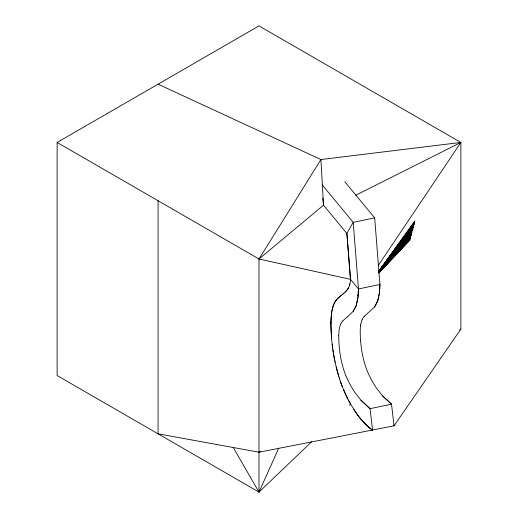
<?xml version="1.0" encoding="UTF-8"?>
<svg xmlns="http://www.w3.org/2000/svg" width="518" height="518" viewBox="0 0 518 518"><rect width="100%" height="100%" fill="white"/><g stroke="black" fill="none" stroke-linecap="round" stroke-linejoin="round"><path stroke-width="0.78" d="M335.191 362.496L334.906 361.143A51.716 14.446 78.1 0 1 334.091 356.986L333.592 354.176A55.361 15.462 78.1 0 1 332.88 349.631L332.161 344.069A66.602 18.596 78.1 0 1 331.617 338.701L330.97 326.813A64.258 17.942 78.1 0 1 330.944 323.536L330.95 323.251M330.95 323.394L330.957 322.429M330.95 323.038L330.97 322.028M338.759 335.761L338.759 336.37A46.452 12.969 78.1 0 0 339.122 345.221L339.653 350.628A37.723 10.535 78.1 0 0 339.925 352.713L340.242 354.875A29.746 8.307 78.1 0 0 341.498 361.467L342.029 363.694A31.041 8.67 78.1 0 0 343.699 369.593L344.47 371.963A26.638 7.44 78.1 0 0 345.389 374.482L346.516 377.208A42.605 11.901 78.1 0 0 347.351 379.046L349.261 382.893A95.28 26.606 78.1 0 0 352.266 388.319L353.975 391.109A85.062 23.757 78.1 0 0 354.798 392.372L361.014 400.278M379.934 284.641L374.676 217.845L344.813 181.766M358.462 289.471L358.003 297.079L358.469 288.96L353.218 222.351L322.325 185.036M330.963 322.099C331.319 313.876 331.701 304.383 337.93 298.206M374.65 217.851L353.192 222.358L346.885 233.456L350.485 279.882A31.63 8.832 78.1 0 1 349.922 283.722L349.903 283.812A35.729 9.978 78.1 0 1 349.404 285.638A42.217 11.791 78.1 0 1 348.75 287.309L347.876 288.921A55.653 15.54 78.1 0 0 348.75 287.315M357.944 297.559L357.925 297.74M379.409 293.052L377.687 301.042L374.708 306.773L377.687 301.042L379.39 293.233M360.677 325.006L360.586 325.634A34.175 9.544 78.1 0 0 360.224 331.255L360.217 331.857A46.452 12.969 78.1 0 0 360.586 340.714M349.89 283.864L349.404 285.645M362.082 319.82L362.199 319.548A62.115 17.347 78.1 0 1 364.219 316.453M333.98 303.969L334.188 303.503M158.068 200.725L158.068 433.825L259 452.208L394.036 425.809L460.871 329.092L460.871 142.45L259 25.9L57.129 142.45L57.129 375.55L259 492.1L278.768 448.083M334.343 303.179L334.855 302.188A84.298 23.543 78.1 0 1 336.182 300.162M311.59 441.809L259 492.1L259 259L320.914 159.544L460.871 142.45L378.276 265.481M347.526 289.439L347.837 288.979L345.176 292.094M378.393 271.82L414.886 220.933M378.321 271.995L414.73 221.659M378.386 272.002L414.575 222.339L378.58 271.71M378.71 271.555L414.413 222.999L378.652 271.71M378.891 271.361L414.232 223.757L378.781 271.581L413.383 227.091L378.749 271.84M378.982 271.322L414.115 224.236M347.235 289.84L345.966 291.31M378.943 271.471L413.908 225.045L378.8 271.484M379.059 271.231L413.681 225.932L378.865 271.549M353.192 311.357L347.559 316.712M374.65 306.85L364.206 316.414M336.227 300.097L336.94 299.236M357.737 295.525L358.437 294.69M378.93 271.574L413.014 228.457L378.949 271.406M412.865 229.014L378.82 271.646L412.47 230.471L378.93 271.762L411.991 232.232L378.833 271.71M378.736 271.762L412.807 229.221M378.904 271.872L411.687 233.346L378.885 271.762M379.008 271.743L411.532 233.903M378.742 272.047L411.441 234.24L378.936 271.892M378.69 272.235L411.292 234.784L379.021 271.788M379.131 271.853L411.078 235.567L379.118 271.756M342.748 320.927L347.358 316.874M378.82 272.481L410.664 237.108L378.807 272.326M378.885 272.526L410.379 238.183M378.787 272.954L410.016 239.594M378.943 272.96L409.867 240.197M337.639 298.498L338.778 297.436M345.661 291.621L343.861 293.266M338.021 298.122L340.248 296.199M338.837 297.384L339.666 296.678M343.797 293.324L342.592 294.321M57.129 142.45L259 259L323.504 205.18L320.914 159.544L158.068 84.175M343.337 293.712L342.262 294.587M339.853 296.523L341.084 295.525M342.463 294.418L342.1 294.716M340.935 295.649L341.731 295.014M459.544 330.011L460.871 329.092M259 452.208L260.431 451.463M349.307 405.115L350.744 404.364L357.18 414.458M355.769 195.247L460.871 142.45M259 259L350.524 279.357L358.469 288.96L379.934 284.447L379.558 283.993M360.58 340.702L361.117 346.115A37.723 10.535 78.1 0 0 361.383 348.206L361.706 350.369A29.746 8.307 78.1 0 0 362.963 356.954L363.494 359.188A31.041 8.67 78.1 0 0 365.158 365.086L366.148 368.071A26.437 7.381 78.1 0 0 366.854 369.969L367.981 372.701A42.605 11.901 78.1 0 0 368.816 374.54L370.72 378.38A95.28 26.606 78.1 0 0 373.724 383.806L375.44 386.603A85.062 23.757 78.1 0 0 376.256 387.859L383.016 396.354L391.517 404.163L394.036 425.809L393.706 425.55M394.036 425.809L393.596 425.466M360.942 400.2L370.059 408.67L372.578 430.322L368.052 426.502M372.578 430.322L370.629 428.755M370.797 428.891L368.136 426.579M369.923 428.159L369.47 427.764M368.952 427.311L368.427 426.845M366.828 425.369L367.851 426.32M367.793 426.262L365.812 424.378M367.566 426.055L364.277 422.837M366.699 425.239L363.215 421.723M365.682 424.255L364.083 422.636M364.018 422.571L363.623 422.151M363.545 422.073L363.047 421.535M363.312 421.827L362.781 421.257M382.569 395.875L391.517 404.163L370.059 408.67L361.111 400.382M362.509 420.953L360.793 419.017M362.257 420.681L360.612 418.797M360.748 418.965L357.342 414.685M360.515 418.693L358.903 416.725A125.803 35.133 78.1 0 1 357.99 415.54L357.744 415.222M357.504 414.892L357.012 414.225A109.958 30.704 78.1 0 1 353.807 409.498M233.262 447.52L259 492.1M350.647 404.195L346.769 396.872M350.777 404.428L349.935 402.92M347.895 399.1L347.455 398.238M347.222 397.779L342.223 386.512A49.294 13.766 78.1 0 1 341.232 383.825L339.568 378.898M345.454 394.14L345.577 394.399A78.606 21.95 78.1 0 0 346.574 396.471M345.338 393.874L344.606 392.262A57.569 16.077 78.1 0 1 343.402 389.471M339.284 377.978L339.581 378.923M339.296 378.036L338.733 376.204A54.086 15.106 78.1 0 1 337.723 372.72L336.182 366.809A50.971 14.232 78.1 0 1 335.14 362.231M322.772 198.051L323.504 205.18L346.905 233.45L350.524 279.357M333.741 304.552A64.426 17.994 78.1 0 0 332.789 307.342A58.579 16.356 78.1 0 0 332.012 310.664M331.85 311.558A55.75 15.572 78.1 0 0 331.436 314.523A56.061 15.657 78.1 0 0 331.08 318.848A58.372 16.304 78.1 0 0 330.97 321.892M330.944 323.536A65.508 18.292 78.1 0 0 331.008 328.444A70.921 19.807 78.1 0 0 331.235 333.495M331.617 338.701A70.59 19.71 78.1 0 1 331.287 334.304M332.647 347.947A61.487 17.172 78.1 0 1 332.161 344.069M332.88 349.631A54.902 15.333 78.1 0 0 333.799 355.374A51.917 14.498 78.1 0 0 334.906 361.143M336.182 366.809A51.768 14.459 78.1 0 0 337.594 372.241A53.924 15.061 78.1 0 0 338.733 376.204M340.313 381.164A51.301 14.329 78.1 0 0 341.232 383.825A49.314 13.772 78.1 0 0 342.275 386.635M349.935 402.92A115.184 32.168 78.1 0 1 348.53 400.323M360.664 324.974A38.034 10.619 78.1 0 1 362.095 319.852M340.721 324.022A62.115 17.347 78.1 0 1 342.754 320.959M340.63 324.365A38.034 10.619 78.1 0 0 339.199 329.48L339.128 330.147A34.175 9.544 78.1 0 0 338.766 335.768M379.927 284.965L379.474 292.508L379.927 284.965M357.893 297.979L356.164 305.724L353.244 311.286L356.164 305.724L357.893 297.979M410.224 238.798L379.027 272.533L410.224 238.798"/></g></svg>
